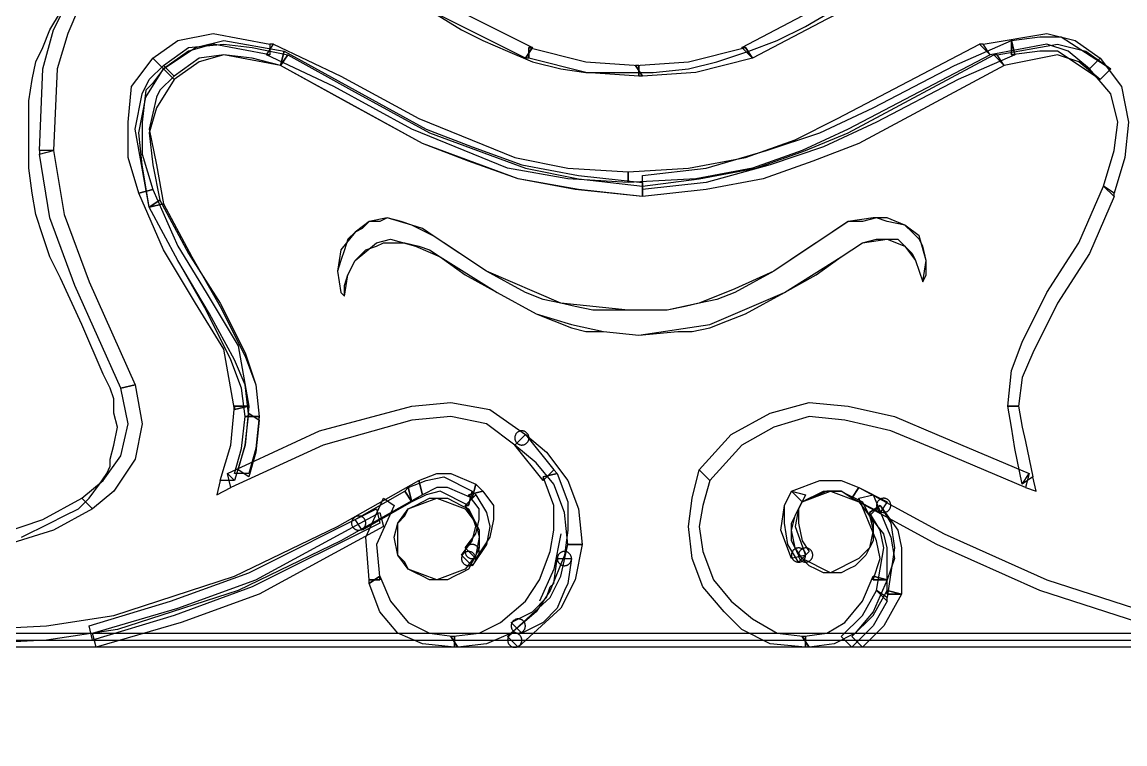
# Model space of a CAD drawing. Extents: x -0.02 to 0.821, y -0.01 to 0.584.
# Drawn here: x 0.62062 to 0.62604, y 0.14658 to 0.15012 of the extents above; entities that cross this region are included whole.
import ezdxf

# ---------------------------------------------------------------- set-up
doc = ezdxf.new("R2010")
doc.units = 0
doc.header["$MEASUREMENT"] = 0
doc.linetypes.add('CONTINUA', pattern=[0])
doc.layers.add('CONSTGRAL01', color=4, linetype='CONTINUA')

msp = doc.modelspace()

# ---------------------------------------------------------------- linework, layer by layer
at = {"layer": 'CONSTGRAL01', "color": 4, "linetype": 'CONTINUA'}
for points in [[(0.6230937, 0.1499412), (0.6227106, 0.1501328), (0.6222752, 0.1503592), (0.6220314, 0.1504637), (0.6218049, 0.1505333), (0.6215611, 0.1505508), (0.6213173, 0.1505159), (0.6212825, 0.1505682), (0.6215611, 0.150603), (0.6218049, 0.1505856), (0.6220662, 0.1505159), (0.62231, 0.1504114), (0.6227454, 0.150185), (0.6231286, 0.1499935), (0.6230937, 0.1499412)], [(0.6260022, 0.1505159), (0.6257409, 0.1505508), (0.6255145, 0.1505333), (0.6252707, 0.1504637), (0.6250269, 0.1503592), (0.6245741, 0.1501328), (0.6242083, 0.1499412), (0.6241561, 0.1499935), (0.6245218, 0.150185), (0.6249746, 0.1504114), (0.6252359, 0.1505159), (0.6254797, 0.1505856), (0.6257409, 0.150603), (0.6260022, 0.1505682), (0.6260022, 0.1505159)], [(0.6213173, 0.1505159), (0.6211954, 0.1504463), (0.6210735, 0.1503766), (0.6209864, 0.1502721), (0.6208993, 0.150185), (0.6208471, 0.1500631), (0.6207948, 0.149889), (0.6207774, 0.1494884), (0.6207077, 0.1494884), (0.6207252, 0.149889), (0.6207774, 0.1500805), (0.6208471, 0.1502199), (0.6209342, 0.1503244), (0.6210212, 0.1504289), (0.6211431, 0.1504985), (0.6212651, 0.1505682), (0.6213173, 0.1505159)], [(0.6218398, 0.1499586), (0.6215611, 0.1500109), (0.6214392, 0.149976), (0.6213173, 0.149889), (0.6212651, 0.1499412), (0.621387, 0.1500283), (0.6215611, 0.1500631), (0.6218398, 0.1500109), (0.6218398, 0.1499586)], [(0.6213173, 0.149889), (0.621474, 0.1499935), (0.6216134, 0.1500283), (0.6219094, 0.149976), (0.621892, 0.1499064), (0.6216134, 0.1499586), (0.6214915, 0.1499238), (0.6213695, 0.1498367), (0.6213173, 0.149889)], [(0.6236685, 0.1493665), (0.6239819, 0.1494013), (0.624278, 0.1494884), (0.6245392, 0.1495755), (0.6248005, 0.1496974), (0.6252011, 0.1499064), (0.6254797, 0.1500283), (0.6254971, 0.1499586), (0.6252185, 0.1498367), (0.6248179, 0.1496277), (0.6245567, 0.1495058), (0.6242954, 0.1494187), (0.6239819, 0.1493316), (0.6236685, 0.1492968), (0.6236685, 0.1493665)], [(0.6258629, 0.149889), (0.6257584, 0.149976), (0.6256539, 0.1500109), (0.6253752, 0.1499586), (0.6253404, 0.1500109), (0.6256539, 0.1500631), (0.6257932, 0.1500283), (0.6259151, 0.1499412), (0.6258629, 0.149889)], [(0.6254797, 0.1500283), (0.625619, 0.1500457), (0.6257235, 0.1500457), (0.6259674, 0.149889), (0.6259151, 0.1498367), (0.6257061, 0.149976), (0.625619, 0.149976), (0.6254797, 0.1499586), (0.6254797, 0.1500283)], [(0.6254797, 0.1500283), (0.6254797, 0.1499586), (0.6254971, 0.1499586), (0.6254797, 0.1500283)], [(0.621892, 0.1499064), (0.6217527, 0.1499412), (0.6216134, 0.1499586), (0.6214915, 0.1499412), (0.6213695, 0.1498541), (0.6213173, 0.1499064), (0.6214392, 0.1499935), (0.6216134, 0.1500109), (0.6217527, 0.1499935), (0.6219269, 0.1499586), (0.621892, 0.1499064)], [(0.6218572, 0.1500109), (0.6218398, 0.1500109), (0.6218398, 0.1499586), (0.6218224, 0.1499586), (0.6218572, 0.1500109)], [(0.6235988, 0.1493316), (0.6233027, 0.1493491), (0.6230066, 0.1494013), (0.6225364, 0.1495929), (0.6221533, 0.1498019), (0.6218224, 0.1499586), (0.6218572, 0.1500109), (0.6221881, 0.1498541), (0.6225712, 0.1496451), (0.6230415, 0.1494536), (0.6233027, 0.1494013), (0.6235988, 0.1493839), (0.6235988, 0.1493316)], [(0.6219094, 0.149976), (0.621892, 0.1499064), (0.6219094, 0.149976)], [(0.6219094, 0.149976), (0.6226061, 0.1495929), (0.6228325, 0.1495058), (0.6230763, 0.1494187), (0.623355, 0.1493665), (0.6236685, 0.1493316), (0.6236685, 0.149262), (0.6233375, 0.1492968), (0.6230589, 0.1493491), (0.6228151, 0.1494361), (0.6225887, 0.1495232), (0.621892, 0.1499064), (0.6219094, 0.149976)], [(0.6231111, 0.1499412), (0.6230937, 0.1499412), (0.6231286, 0.1499935), (0.6231111, 0.1499935), (0.6231111, 0.1499412)], [(0.623651, 0.1498541), (0.6233898, 0.1498715), (0.6231111, 0.1499412), (0.6231111, 0.1499935), (0.6233898, 0.1499238), (0.623651, 0.1499064), (0.623651, 0.1498541)], [(0.6253752, 0.1499586), (0.6246786, 0.1495929), (0.6244522, 0.1494884), (0.6242083, 0.1494013), (0.6239297, 0.1493491), (0.6235988, 0.1493316), (0.6235988, 0.1493839), (0.6238949, 0.1494013), (0.6241735, 0.1494536), (0.6244173, 0.1495406), (0.6246263, 0.1496451), (0.625323, 0.1500109), (0.6253752, 0.1499586)], [(0.6242083, 0.1499412), (0.6239297, 0.1498715), (0.6236685, 0.1498541), (0.6236336, 0.1499064), (0.6238949, 0.1499238), (0.6241735, 0.1499935), (0.6242083, 0.1499412)], [(0.6242083, 0.1499412), (0.6241735, 0.1499935), (0.6241561, 0.1499935), (0.6242083, 0.1499412)], [(0.6253404, 0.1500109), (0.625323, 0.1500109), (0.6253752, 0.1499586), (0.6253404, 0.1500109)], [(0.6259151, 0.1498367), (0.6258106, 0.1499238), (0.6257061, 0.1499586), (0.6254449, 0.1499064), (0.62541, 0.1499586), (0.6257061, 0.1500109), (0.6258454, 0.149976), (0.6259674, 0.149889), (0.6259151, 0.1498367)], [(0.6213173, 0.149889), (0.6212651, 0.1498193), (0.6212302, 0.1497845), (0.6212128, 0.1496277), (0.6212128, 0.149471), (0.6212651, 0.1492968), (0.6211954, 0.1492794), (0.6211431, 0.1494536), (0.6211431, 0.1496277), (0.6211606, 0.1498019), (0.6212128, 0.1498715), (0.6212651, 0.1499412), (0.6213173, 0.149889)], [(0.6212651, 0.1499412), (0.6213173, 0.149889), (0.6212651, 0.1499412)], [(0.6219269, 0.1499586), (0.621892, 0.1499064), (0.6219269, 0.1499586)], [(0.6236685, 0.149262), (0.623355, 0.1492968), (0.6230589, 0.1493491), (0.6225887, 0.1495232), (0.6222055, 0.1497322), (0.621892, 0.1499064), (0.6219269, 0.1499586), (0.6222403, 0.1497845), (0.6226235, 0.1495755), (0.6230937, 0.1494013), (0.623355, 0.1493491), (0.6236685, 0.1493142), (0.6236685, 0.149262)], [(0.6254449, 0.1499064), (0.6247308, 0.1495232), (0.6245044, 0.1494361), (0.6242606, 0.1493491), (0.6239819, 0.1492968), (0.6236685, 0.149262), (0.6236685, 0.1493142), (0.6239471, 0.1493491), (0.6242258, 0.1494013), (0.6244696, 0.1494884), (0.6246786, 0.1495755), (0.6253926, 0.1499586), (0.6254449, 0.1499064)], [(0.62541, 0.1499586), (0.6253926, 0.1499586), (0.6254449, 0.1499064), (0.62541, 0.1499586)], [(0.6259151, 0.1499412), (0.6258629, 0.149889), (0.6259151, 0.1499412)], [(0.6259325, 0.1493142), (0.6259848, 0.1494884), (0.6260022, 0.1496277), (0.6259674, 0.149767), (0.6258629, 0.149889), (0.6259151, 0.1499412), (0.6260196, 0.1498019), (0.6260544, 0.1496277), (0.626037, 0.1494536), (0.6259848, 0.1492794), (0.6259325, 0.1493142)], [(0.6213695, 0.1498541), (0.6212999, 0.1497845), (0.6212825, 0.1497496), (0.6212476, 0.1495929), (0.6212825, 0.1494187), (0.6213173, 0.1492272), (0.6212476, 0.1492097), (0.6212128, 0.1494013), (0.621178, 0.1495929), (0.6212128, 0.149767), (0.6212476, 0.1498367), (0.6213173, 0.1499064), (0.6213695, 0.1498541)], [(0.6212476, 0.1492097), (0.6212128, 0.1494187), (0.6211954, 0.1495755), (0.6212302, 0.1497496), (0.6213173, 0.149889), (0.6213695, 0.1498367), (0.6212825, 0.1496974), (0.6212476, 0.1495755), (0.6212651, 0.1494187), (0.6212999, 0.1492446), (0.6212476, 0.1492097)], [(0.6213173, 0.1499064), (0.6213695, 0.1498541), (0.6213173, 0.1499064)], [(0.6213173, 0.149889), (0.6213695, 0.1498367), (0.6213173, 0.149889)], [(0.6236685, 0.1498541), (0.623651, 0.1498541), (0.623651, 0.1499064), (0.6236336, 0.1499064), (0.6236685, 0.1498541)], [(0.6259151, 0.1498367), (0.6259674, 0.149889), (0.6259151, 0.1498367), (0.6259674, 0.149889), (0.6259151, 0.1498367)], [(0.6207077, 0.1494884), (0.6207077, 0.149471), (0.6207774, 0.1494884), (0.6207077, 0.1494884)], [(0.6207774, 0.1494884), (0.6208297, 0.1491749), (0.6209516, 0.148844), (0.621178, 0.1483389), (0.6211083, 0.1483215), (0.6208819, 0.1488266), (0.62076, 0.1491575), (0.6207077, 0.149471), (0.6207774, 0.1494884)], [(0.6235988, 0.1493316), (0.6235988, 0.1493839), (0.6235988, 0.1493316)], [(0.6236685, 0.149262), (0.6236685, 0.1493142), (0.6236685, 0.149262), (0.6236685, 0.1493316), (0.6236685, 0.149262)], [(0.6211954, 0.1492794), (0.6212651, 0.1492968), (0.6211954, 0.1492794)], [(0.6212651, 0.1492968), (0.621387, 0.1490182), (0.6215263, 0.1487918), (0.621683, 0.1485305), (0.6217353, 0.1482344), (0.6216656, 0.148217), (0.6216134, 0.1485131), (0.621474, 0.1487395), (0.6213173, 0.1490007), (0.6211954, 0.1492794), (0.6212651, 0.1492968)], [(0.6254623, 0.1482344), (0.6254797, 0.1484086), (0.625532, 0.1485479), (0.6256539, 0.1487918), (0.6258106, 0.1490356), (0.6259325, 0.1493142), (0.6259848, 0.149262), (0.6258629, 0.1489833), (0.6257061, 0.1487395), (0.6255842, 0.1484957), (0.625532, 0.1483738), (0.6255145, 0.1482344), (0.6254623, 0.1482344)], [(0.6259848, 0.149262), (0.6259848, 0.1492794), (0.6259325, 0.1493142), (0.6259848, 0.149262)], [(0.6212476, 0.1492097), (0.6212999, 0.1492446), (0.6212476, 0.1492097)], [(0.6217353, 0.1481822), (0.6217179, 0.1483389), (0.6216656, 0.1484609), (0.6215437, 0.1486873), (0.621387, 0.1489485), (0.6212476, 0.1492097), (0.6212999, 0.1492446), (0.6214392, 0.1489833), (0.621596, 0.1487395), (0.6217179, 0.1484957), (0.6217701, 0.1483389), (0.6217875, 0.1481822), (0.6217353, 0.1481822)], [(0.6212476, 0.1492097), (0.6213173, 0.1492272), (0.6212476, 0.1492097)], [(0.6213173, 0.1492272), (0.6214566, 0.1489659), (0.621596, 0.1487221), (0.6217179, 0.1484783), (0.6217701, 0.1483389), (0.6217875, 0.1481822), (0.6217179, 0.1481822), (0.6217005, 0.1483215), (0.6216482, 0.1484609), (0.6215263, 0.1487047), (0.621387, 0.1489485), (0.6212476, 0.1492097), (0.6213173, 0.1492272)], [(0.6250617, 0.1489485), (0.6250269, 0.1490704), (0.6249572, 0.1491227), (0.6248702, 0.1491575), (0.6248005, 0.1491575), (0.6246786, 0.1491401), (0.6245741, 0.1490704), (0.6243128, 0.1488962), (0.6241213, 0.1488092), (0.6239471, 0.1487395), (0.6237904, 0.1487047), (0.6235988, 0.1487047), (0.6232679, 0.1487395), (0.6229022, 0.1488962), (0.6226409, 0.1490704), (0.6225364, 0.1491227), (0.6224145, 0.1491575), (0.6223274, 0.1491401), (0.6222578, 0.1490878), (0.6221881, 0.1490007), (0.6221707, 0.1488962), (0.6221881, 0.1487918), (0.6222055, 0.1487743), (0.6222229, 0.1488788), (0.6222578, 0.1489485), (0.6223623, 0.1490356), (0.6224319, 0.149053), (0.6225538, 0.1490182), (0.6226757, 0.1489659), (0.6229544, 0.1487918), (0.623146, 0.1486873), (0.6233201, 0.148635), (0.6234769, 0.1486002), (0.623651, 0.1485828), (0.6239994, 0.148635), (0.6243651, 0.1487918), (0.6246437, 0.1489659), (0.6247482, 0.1490356), (0.6248702, 0.149053), (0.6249572, 0.1490182), (0.6250095, 0.1489485), (0.6250443, 0.148844), (0.6250617, 0.1489485)], [(0.6250617, 0.1489485), (0.6250443, 0.1490182), (0.6250269, 0.149053), (0.6249921, 0.1490878), (0.6249572, 0.1491227), (0.6248702, 0.1491401), (0.6248179, 0.1491575), (0.6247482, 0.1491401), (0.6246786, 0.1491401), (0.6246263, 0.1491052), (0.6245741, 0.1490704), (0.6244696, 0.1490007), (0.6243128, 0.1488962), (0.6241213, 0.1487918), (0.6240342, 0.1487569), (0.6239471, 0.1487395), (0.6238774, 0.1487221), (0.6237904, 0.1487047), (0.6236162, 0.1487047), (0.6234246, 0.1487047), (0.6233375, 0.1487221), (0.6232679, 0.1487395), (0.6231808, 0.1487569), (0.6230937, 0.1487918), (0.6229022, 0.1488962), (0.6227454, 0.1490007), (0.6226409, 0.1490704), (0.6225887, 0.1491052), (0.6225364, 0.1491227), (0.6224842, 0.1491401), (0.6224145, 0.1491575), (0.6223797, 0.1491401), (0.6223274, 0.1491401), (0.6222926, 0.1491052), (0.6222578, 0.1490878), (0.6222229, 0.149053), (0.6222055, 0.1490007), (0.6221881, 0.1489485), (0.6221707, 0.1488962), (0.6221881, 0.1487918), (0.6222055, 0.1487743), (0.6222055, 0.1488266), (0.6222229, 0.1488788), (0.6222403, 0.1489137), (0.6222578, 0.1489485), (0.62231, 0.1490007), (0.6223623, 0.1490182), (0.6223971, 0.1490356), (0.6224319, 0.1490356), (0.6225016, 0.1490356), (0.6225712, 0.1490182), (0.6226235, 0.1490007), (0.6226757, 0.1489659), (0.6227977, 0.1488788), (0.6229544, 0.1487918), (0.623146, 0.1486873), (0.6232331, 0.1486524), (0.6233201, 0.1486176), (0.6233898, 0.1486002), (0.6234769, 0.1486002), (0.623651, 0.1485828), (0.6238426, 0.1486002), (0.6239123, 0.1486002), (0.6239994, 0.1486176), (0.6240864, 0.1486524), (0.6241735, 0.1486873), (0.6243651, 0.1487918), (0.6245218, 0.1488788), (0.6246437, 0.1489659), (0.624696, 0.1490007), (0.6247482, 0.1490356), (0.6248179, 0.149053), (0.6248702, 0.149053), (0.6249224, 0.149053), (0.6249572, 0.1490182), (0.6249921, 0.1489833), (0.6250095, 0.1489485), (0.6250443, 0.148844), (0.6250617, 0.1488788), (0.6250617, 0.1489485)], [(0.621178, 0.1483389), (0.6212128, 0.1481474), (0.621178, 0.1479732), (0.6210735, 0.1478165), (0.620969, 0.1477294), (0.6209167, 0.1477816), (0.6210212, 0.1478687), (0.6211083, 0.1479906), (0.6211431, 0.1481474), (0.6211083, 0.1483215), (0.621178, 0.1483389)], [(0.621178, 0.1483389), (0.6211083, 0.1483215), (0.621178, 0.1483389)], [(0.6216308, 0.1479035), (0.6220836, 0.1481125), (0.6225364, 0.1482344), (0.622728, 0.1482519), (0.6229196, 0.148217), (0.6230937, 0.1480951), (0.6232331, 0.147921), (0.6231808, 0.1478687), (0.6230415, 0.1480429), (0.6229022, 0.1481474), (0.622728, 0.1481822), (0.6225364, 0.1481648), (0.622101, 0.1480429), (0.6216482, 0.1478339), (0.6216308, 0.1479035)], [(0.6239471, 0.147921), (0.6241039, 0.1480951), (0.6242954, 0.1481996), (0.624487, 0.1482519), (0.6246786, 0.1482344), (0.624905, 0.1481822), (0.625114, 0.1480951), (0.6255668, 0.1479035), (0.6255494, 0.1478339), (0.6250966, 0.1480255), (0.6248876, 0.1481125), (0.6246612, 0.1481648), (0.624487, 0.1481822), (0.6243128, 0.1481299), (0.6241561, 0.1480429), (0.6239994, 0.1478687), (0.6239471, 0.147921)], [(0.6217353, 0.1482344), (0.6217179, 0.1480429), (0.6216656, 0.1478687), (0.621596, 0.1478687), (0.6216482, 0.1480429), (0.6216656, 0.1482344), (0.6217353, 0.1482344)], [(0.6217353, 0.1482344), (0.6216656, 0.1482344), (0.6216656, 0.148217), (0.6217353, 0.1482344)], [(0.621683, 0.147921), (0.6217179, 0.1480429), (0.6217353, 0.1481996), (0.6217875, 0.1481648), (0.6217701, 0.148008), (0.6217353, 0.1478861), (0.621683, 0.147921)], [(0.6217875, 0.1481648), (0.6217875, 0.1481822), (0.6217353, 0.1481822), (0.6217353, 0.1481996), (0.6217875, 0.1481648)], [(0.6254623, 0.1482344), (0.6255145, 0.1482344), (0.6254623, 0.1482344)], [(0.625532, 0.1478513), (0.6254971, 0.1480255), (0.6254797, 0.1481299), (0.6254623, 0.1482344), (0.6255145, 0.1482344), (0.625532, 0.1481299), (0.6255494, 0.1480603), (0.6255842, 0.1478861), (0.625532, 0.1478513)], [(0.6217875, 0.1481822), (0.6217701, 0.1480255), (0.6217353, 0.1479035), (0.6216656, 0.1479035), (0.6217005, 0.1480255), (0.6217179, 0.1481822), (0.6217875, 0.1481822)], [(0.6217875, 0.1481822), (0.6217179, 0.1481822), (0.6217875, 0.1481822)], [(0.6231111, 0.1480777), (0.6231111, 0.1480799), (0.6231109, 0.1480821), (0.6231105, 0.1480843), (0.62311, 0.1480864), (0.6231094, 0.1480886), (0.6231086, 0.1480906), (0.6231078, 0.1480927), (0.6231067, 0.1480946), (0.6231056, 0.1480965), (0.6231044, 0.1480984), (0.623103, 0.1481001), (0.6231015, 0.1481017), (0.6230999, 0.1481033), (0.6230983, 0.1481047), (0.6230965, 0.1481061), (0.6230947, 0.1481073), (0.6230928, 0.1481084), (0.6230908, 0.1481094), (0.6230887, 0.1481102), (0.6230867, 0.148111), (0.6230845, 0.1481116), (0.6230824, 0.148112), (0.6230802, 0.1481123), (0.623078, 0.1481125), (0.6230758, 0.1481125), (0.6230736, 0.1481124), (0.6230714, 0.1481122), (0.6230692, 0.1481118), (0.623067, 0.1481113), (0.6230649, 0.1481106), (0.6230629, 0.1481098), (0.6230608, 0.1481089), (0.6230589, 0.1481079), (0.623057, 0.1481067), (0.6230552, 0.1481054), (0.6230535, 0.148104), (0.6230519, 0.1481025), (0.6230504, 0.1481009), (0.6230489, 0.1480992), (0.6230476, 0.1480975), (0.6230464, 0.1480956), (0.6230454, 0.1480937), (0.6230444, 0.1480917), (0.6230436, 0.1480896), (0.6230429, 0.1480875), (0.6230423, 0.1480854), (0.6230419, 0.1480832), (0.6230416, 0.148081), (0.6230415, 0.1480788), (0.6230415, 0.1480766), (0.6230416, 0.1480744), (0.6230419, 0.1480722), (0.6230423, 0.14807), (0.6230429, 0.1480679), (0.6230436, 0.1480658), (0.6230444, 0.1480637), (0.6230454, 0.1480617), (0.6230464, 0.1480598), (0.6230476, 0.1480579), (0.6230489, 0.1480562), (0.6230504, 0.1480545), (0.6230519, 0.1480529), (0.6230535, 0.1480514), (0.6230552, 0.14805), (0.623057, 0.1480487), (0.6230589, 0.1480475), (0.6230608, 0.1480465), (0.6230629, 0.1480456), (0.6230649, 0.1480448), (0.623067, 0.1480441), (0.6230692, 0.1480436), (0.6230714, 0.1480432), (0.6230736, 0.148043), (0.6230758, 0.1480429), (0.623078, 0.1480429), (0.6230802, 0.1480431), (0.6230824, 0.1480434), (0.6230845, 0.1480439), (0.6230867, 0.1480444), (0.6230887, 0.1480452), (0.6230908, 0.148046), (0.6230928, 0.148047), (0.6230947, 0.1480481), (0.6230965, 0.1480493), (0.6230983, 0.1480507), (0.6230999, 0.1480521), (0.6231015, 0.1480537), (0.623103, 0.1480553), (0.6231044, 0.148057), (0.6231056, 0.1480589), (0.6231067, 0.1480608), (0.6231078, 0.1480627), (0.6231086, 0.1480648), (0.6231094, 0.1480668), (0.62311, 0.148069), (0.6231105, 0.1480711), (0.6231109, 0.1480733), (0.6231111, 0.1480755), (0.6231111, 0.1480777)], [(0.6230937, 0.1480951), (0.6231982, 0.148008), (0.6233027, 0.1478687), (0.623355, 0.1477294), (0.6233724, 0.1475552), (0.6233027, 0.1475552), (0.6232853, 0.147712), (0.6232331, 0.1478513), (0.623146, 0.1479558), (0.6230415, 0.1480429), (0.6230937, 0.1480951)], [(0.6232331, 0.147921), (0.6232505, 0.1479035), (0.6231808, 0.1478861), (0.6231808, 0.1478687), (0.6232331, 0.147921)], [(0.6244696, 0.1470502), (0.6242954, 0.1470676), (0.6241561, 0.1471372), (0.624069, 0.1472243), (0.6239645, 0.1473462), (0.6239123, 0.1474856), (0.6238949, 0.1476423), (0.6239123, 0.1477816), (0.6239471, 0.147921), (0.6239994, 0.1478687), (0.6239645, 0.1477468), (0.6239471, 0.1476423), (0.6239645, 0.1475204), (0.6240168, 0.1473811), (0.6241039, 0.1472766), (0.6242083, 0.1471895), (0.6243303, 0.1471198), (0.6244696, 0.1471024), (0.6244696, 0.1470502)], [(0.6239471, 0.147921), (0.6239994, 0.1478687), (0.6239471, 0.147921)], [(0.6203943, 0.1471372), (0.6207426, 0.1471547), (0.6210735, 0.1472069), (0.6216656, 0.1473985), (0.6221707, 0.1476423), (0.6225712, 0.1478687), (0.6225887, 0.147799), (0.6221881, 0.1475726), (0.621683, 0.1473288), (0.6210909, 0.1471372), (0.6207426, 0.147085), (0.6203943, 0.1470676), (0.6203943, 0.1471372)], [(0.621596, 0.1478687), (0.6215785, 0.147799), (0.6216482, 0.1478339), (0.6216308, 0.1479035), (0.6216656, 0.1478687), (0.621596, 0.1478687)], [(0.622519, 0.1478339), (0.6226061, 0.1478687), (0.6226932, 0.1478861), (0.6228325, 0.1478165), (0.6228151, 0.1477468), (0.6226757, 0.1478165), (0.6226061, 0.147799), (0.6225364, 0.1477642), (0.622519, 0.1478339)], [(0.6225712, 0.1478687), (0.6226583, 0.1479035), (0.622728, 0.1479035), (0.6228499, 0.1478513), (0.6228325, 0.1477816), (0.6227106, 0.1478339), (0.6226583, 0.1478339), (0.6225887, 0.147799), (0.6225712, 0.1478687)], [(0.6225712, 0.1478687), (0.6225887, 0.147799), (0.6225712, 0.1478687)], [(0.6232505, 0.1479035), (0.6233027, 0.1477642), (0.6233027, 0.1476249), (0.6232853, 0.147503), (0.6232156, 0.1473288), (0.623146, 0.1472243), (0.6230241, 0.1471198), (0.6229022, 0.1470676), (0.6227628, 0.1470502), (0.622728, 0.1471024), (0.6228673, 0.1471198), (0.6229718, 0.1471721), (0.6230937, 0.1472766), (0.6231634, 0.1473811), (0.6232156, 0.1475204), (0.6232331, 0.1476249), (0.6232331, 0.1477468), (0.6231808, 0.1478861), (0.6232505, 0.1479035)], [(0.624696, 0.1477816), (0.6246437, 0.1478165), (0.6245741, 0.1478165), (0.6244522, 0.1477642), (0.6243999, 0.1478165), (0.6245392, 0.1478687), (0.6246437, 0.1478687), (0.6247308, 0.1478339), (0.624696, 0.1477816)], [(0.624696, 0.1477816), (0.6246437, 0.1478165), (0.6245741, 0.1478165), (0.6244522, 0.1477642), (0.6243999, 0.1478165), (0.6245392, 0.1478687), (0.6246437, 0.1478687), (0.6247308, 0.1478339), (0.624696, 0.1477816)], [(0.6255494, 0.1478339), (0.6256016, 0.1478165), (0.6255842, 0.1478861), (0.625532, 0.1478513), (0.6255668, 0.1479035), (0.6255494, 0.1478339)], [(0.6222578, 0.1476771), (0.6225016, 0.1478165), (0.6225364, 0.1477642), (0.6222926, 0.1476249), (0.6222578, 0.1476771)], [(0.6225016, 0.1478165), (0.622519, 0.1478339), (0.6225364, 0.1477642), (0.6225016, 0.1478165)], [(0.6228847, 0.1478165), (0.622937, 0.1477468), (0.622937, 0.1476771), (0.6229196, 0.1475901), (0.6228499, 0.1474856), (0.6227977, 0.1475378), (0.6228499, 0.1476075), (0.6228673, 0.1476771), (0.6228673, 0.1477294), (0.6228151, 0.147799), (0.6228847, 0.1478165)], [(0.6228325, 0.1478165), (0.6228499, 0.147799), (0.6227977, 0.1477468), (0.6228151, 0.1477468), (0.6228325, 0.1478165)], [(0.6228499, 0.1478513), (0.6228673, 0.1478339), (0.6228847, 0.1478165), (0.6228151, 0.147799), (0.6228325, 0.1477816), (0.6228499, 0.1478513)], [(0.6244522, 0.1477642), (0.6244348, 0.1477294), (0.6244173, 0.1476423), (0.6244696, 0.147503), (0.6243999, 0.1474856), (0.6243477, 0.1476249), (0.6243651, 0.1477468), (0.6243999, 0.1478165), (0.6244522, 0.1477642)], [(0.6244696, 0.147799), (0.6244348, 0.1477294), (0.6244348, 0.1476597), (0.6244522, 0.1475726), (0.624487, 0.1475204), (0.6244348, 0.1474681), (0.6243825, 0.1475552), (0.6243651, 0.1476597), (0.6243651, 0.1477468), (0.6243999, 0.1478165), (0.6244696, 0.147799)], [(0.6243999, 0.1476249), (0.6244173, 0.1476946), (0.6244522, 0.1477642), (0.6245915, 0.1478165), (0.6247308, 0.1477642), (0.6247831, 0.1476946), (0.6248005, 0.1476249), (0.6247831, 0.1475378), (0.6247308, 0.1474856), (0.6245915, 0.1474159), (0.6244522, 0.1474856), (0.6244173, 0.1475378), (0.6243999, 0.1476249)], [(0.6243999, 0.1476249), (0.6243999, 0.1476597), (0.6244173, 0.1476946), (0.6244348, 0.1477294), (0.6244522, 0.1477642), (0.624487, 0.1477816), (0.6245218, 0.147799), (0.6245567, 0.1478165), (0.6245915, 0.1478165), (0.6246437, 0.1478165), (0.6246786, 0.147799), (0.6247134, 0.1477816), (0.6247482, 0.1477642), (0.6247657, 0.1477294), (0.6247831, 0.1476946), (0.6248005, 0.1476597), (0.6248005, 0.1476249), (0.6248005, 0.1475726), (0.6247831, 0.1475378), (0.6247657, 0.147503), (0.6247482, 0.1474856), (0.6247134, 0.1474507), (0.6246786, 0.1474333), (0.6246437, 0.1474159), (0.6245915, 0.1474159), (0.6245567, 0.1474159), (0.6245218, 0.1474333), (0.624487, 0.1474507), (0.6244522, 0.1474856), (0.6244348, 0.147503), (0.6244173, 0.1475378), (0.6243999, 0.1475726), (0.6243999, 0.1476249)], [(0.6243999, 0.1478165), (0.6244696, 0.147799), (0.6244522, 0.1477642), (0.6243999, 0.1478165)], [(0.6243999, 0.1478165), (0.6244522, 0.1477642), (0.6243999, 0.1478165)], [(0.6269078, 0.1470502), (0.6265595, 0.1470676), (0.6262112, 0.1471372), (0.625619, 0.1473288), (0.625114, 0.1475552), (0.624696, 0.1477816), (0.6247308, 0.1478339), (0.6251488, 0.1476075), (0.6256539, 0.1473811), (0.626246, 0.1471895), (0.6265595, 0.1471198), (0.6269078, 0.1471024), (0.6269078, 0.1470502)], [(0.6247308, 0.1478339), (0.624696, 0.1477816), (0.6247308, 0.1478339)], [(0.6247308, 0.1478339), (0.624696, 0.1477816), (0.6247308, 0.1478339)], [(0.6248353, 0.147712), (0.624696, 0.1477816), (0.6247308, 0.1478339), (0.6248702, 0.1477642), (0.6248353, 0.147712)], [(0.620969, 0.1477294), (0.6207774, 0.1476249), (0.620551, 0.1475552), (0.6201504, 0.147503), (0.6201504, 0.1475552), (0.6205162, 0.1476075), (0.6207252, 0.1476771), (0.6209167, 0.1477816), (0.620969, 0.1477294)], [(0.620969, 0.1477294), (0.6209167, 0.1477816), (0.620969, 0.1477294)], [(0.6223274, 0.1473811), (0.62231, 0.1475901), (0.6223971, 0.1477816), (0.6224493, 0.1477468), (0.6223623, 0.1475552), (0.6223797, 0.1473811), (0.6223274, 0.1473811)], [(0.6224493, 0.1475901), (0.6224668, 0.1476597), (0.622519, 0.1477294), (0.6226583, 0.1477816), (0.6227977, 0.1477294), (0.6228499, 0.1476597), (0.6228673, 0.1475901), (0.6228499, 0.147503), (0.6227977, 0.1474333), (0.6226583, 0.1473811), (0.622519, 0.1474333), (0.6224668, 0.147503), (0.6224493, 0.1475901)], [(0.6224668, 0.1475901), (0.6224668, 0.1476249), (0.6224668, 0.1476597), (0.6225016, 0.1476946), (0.622519, 0.1477294), (0.6225538, 0.1477468), (0.6225887, 0.1477642), (0.6226235, 0.1477816), (0.6226583, 0.1477816), (0.6227106, 0.1477816), (0.6227454, 0.1477642), (0.6227802, 0.1477468), (0.6228151, 0.1477294), (0.6228325, 0.1476946), (0.6228499, 0.1476597), (0.6228673, 0.1476249), (0.6228673, 0.1475901), (0.6228673, 0.1475378), (0.6228499, 0.147503), (0.6228325, 0.1474681), (0.6228151, 0.1474333), (0.6227802, 0.1474159), (0.6227454, 0.1473985), (0.6227106, 0.1473811), (0.6226583, 0.1473811), (0.6226235, 0.1473811), (0.6225887, 0.1473985), (0.6225538, 0.1474159), (0.622519, 0.1474333), (0.6225016, 0.1474681), (0.6224668, 0.147503), (0.6224668, 0.1475378), (0.6224668, 0.1475901)], [(0.6228499, 0.147799), (0.6229022, 0.147712), (0.6229196, 0.1476423), (0.6229022, 0.1475552), (0.6228325, 0.1474507), (0.6227802, 0.147503), (0.6228325, 0.1475726), (0.6228499, 0.1476423), (0.6228325, 0.1476946), (0.6227977, 0.1477468), (0.6228499, 0.147799)], [(0.6248005, 0.147799), (0.6248876, 0.1475901), (0.624905, 0.1474856), (0.6248702, 0.1473811), (0.6248005, 0.1473811), (0.6248353, 0.1474856), (0.6248179, 0.1475726), (0.6247308, 0.1477816), (0.6248005, 0.147799)], [(0.6248876, 0.1477468), (0.6248875, 0.147749), (0.6248873, 0.1477512), (0.6248869, 0.1477534), (0.6248864, 0.1477555), (0.6248858, 0.1477577), (0.6248851, 0.1477597), (0.6248842, 0.1477618), (0.6248832, 0.1477637), (0.624882, 0.1477656), (0.6248808, 0.1477675), (0.6248794, 0.1477692), (0.6248779, 0.1477708), (0.6248764, 0.1477724), (0.6248747, 0.1477738), (0.6248729, 0.1477752), (0.6248711, 0.1477764), (0.6248692, 0.1477775), (0.6248672, 0.1477785), (0.6248652, 0.1477793), (0.6248631, 0.1477801), (0.6248609, 0.1477806), (0.6248588, 0.1477811), (0.6248566, 0.1477814), (0.6248544, 0.1477816), (0.6248522, 0.1477816), (0.62485, 0.1477815), (0.6248478, 0.1477813), (0.6248456, 0.1477809), (0.6248435, 0.1477804), (0.6248413, 0.1477797), (0.6248393, 0.1477789), (0.6248373, 0.147778), (0.6248353, 0.147777), (0.6248334, 0.1477758), (0.6248316, 0.1477745), (0.6248299, 0.1477731), (0.6248283, 0.1477716), (0.6248268, 0.14777), (0.6248254, 0.1477683), (0.624824, 0.1477665), (0.6248229, 0.1477647), (0.6248218, 0.1477628), (0.6248208, 0.1477608), (0.62482, 0.1477587), (0.6248193, 0.1477566), (0.6248188, 0.1477545), (0.6248183, 0.1477523), (0.6248181, 0.1477501), (0.6248179, 0.1477479), (0.6248179, 0.1477457), (0.6248181, 0.1477435), (0.6248183, 0.1477413), (0.6248188, 0.1477391), (0.6248193, 0.147737), (0.62482, 0.1477349), (0.6248208, 0.1477328), (0.6248218, 0.1477308), (0.6248229, 0.1477289), (0.624824, 0.147727), (0.6248254, 0.1477253), (0.6248268, 0.1477236), (0.6248283, 0.147722), (0.6248299, 0.1477205), (0.6248316, 0.1477191), (0.6248334, 0.1477178), (0.6248353, 0.1477166), (0.6248373, 0.1477156), (0.6248393, 0.1477147), (0.6248413, 0.1477139), (0.6248435, 0.1477132), (0.6248456, 0.1477127), (0.6248478, 0.1477123), (0.62485, 0.1477121), (0.6248522, 0.147712), (0.6248544, 0.147712), (0.6248566, 0.1477122), (0.6248588, 0.1477125), (0.6248609, 0.1477129), (0.6248631, 0.1477135), (0.6248652, 0.1477143), (0.6248672, 0.1477151), (0.6248692, 0.1477161), (0.6248711, 0.1477172), (0.6248729, 0.1477184), (0.6248747, 0.1477198), (0.6248764, 0.1477212), (0.6248779, 0.1477228), (0.6248794, 0.1477244), (0.6248808, 0.1477261), (0.624882, 0.147728), (0.6248832, 0.1477299), (0.6248842, 0.1477318), (0.6248851, 0.1477339), (0.6248858, 0.1477359), (0.6248864, 0.1477381), (0.6248869, 0.1477402), (0.6248873, 0.1477424), (0.6248875, 0.1477446), (0.6248876, 0.1477468)], [(0.6209516, 0.1471547), (0.6213521, 0.1472766), (0.6217353, 0.1474159), (0.6223623, 0.1477294), (0.6223797, 0.1476597), (0.6217527, 0.1473462), (0.6213695, 0.1472069), (0.620969, 0.147085), (0.6209516, 0.1471547)], [(0.620969, 0.1471198), (0.621387, 0.1472417), (0.6217701, 0.1473811), (0.6223797, 0.147712), (0.6223971, 0.1476423), (0.6217875, 0.1473114), (0.6214044, 0.1471721), (0.6209864, 0.1470502), (0.620969, 0.1471198)], [(0.6247831, 0.147712), (0.6248353, 0.1477468), (0.6247831, 0.1476946), (0.6248353, 0.1477468), (0.6247831, 0.147712)], [(0.6248353, 0.1477468), (0.6249224, 0.1476249), (0.6249398, 0.1475378), (0.6249398, 0.1473114), (0.6248702, 0.1473114), (0.6248702, 0.1475378), (0.6248527, 0.1476075), (0.6247831, 0.1476946), (0.6248353, 0.1477468)], [(0.6248179, 0.1473288), (0.6248527, 0.1475378), (0.6248353, 0.1476249), (0.6247831, 0.147712), (0.6248353, 0.1477468), (0.6248876, 0.1476597), (0.624905, 0.1475378), (0.6248702, 0.147294), (0.6248179, 0.1473288)], [(0.62231, 0.1476597), (0.6223099, 0.1476619), (0.6223097, 0.1476641), (0.6223094, 0.1476663), (0.6223089, 0.1476685), (0.6223083, 0.1476706), (0.6223075, 0.1476727), (0.6223066, 0.1476747), (0.6223056, 0.1476767), (0.6223045, 0.1476785), (0.6223032, 0.1476804), (0.6223019, 0.1476821), (0.6223004, 0.1476838), (0.6222988, 0.1476853), (0.6222971, 0.1476868), (0.6222954, 0.1476881), (0.6222935, 0.1476893), (0.6222916, 0.1476904), (0.6222896, 0.1476914), (0.6222876, 0.1476923), (0.6222855, 0.147693), (0.6222834, 0.1476936), (0.6222812, 0.147694), (0.622279, 0.1476943), (0.6222768, 0.1476945), (0.6222746, 0.1476945), (0.6222724, 0.1476944), (0.6222702, 0.1476942), (0.622268, 0.1476938), (0.6222659, 0.1476933), (0.6222638, 0.1476926), (0.6222617, 0.1476918), (0.6222597, 0.1476909), (0.6222578, 0.1476899), (0.6222559, 0.1476887), (0.6222541, 0.1476874), (0.6222524, 0.147686), (0.6222507, 0.1476845), (0.6222492, 0.1476829), (0.6222478, 0.1476812), (0.6222465, 0.1476795), (0.6222453, 0.1476776), (0.6222442, 0.1476757), (0.6222433, 0.1476737), (0.6222424, 0.1476716), (0.6222418, 0.1476695), (0.6222412, 0.1476674), (0.6222408, 0.1476652), (0.6222405, 0.147663), (0.6222404, 0.1476608), (0.6222404, 0.1476586), (0.6222405, 0.1476564), (0.6222408, 0.1476542), (0.6222412, 0.147652), (0.6222418, 0.1476499), (0.6222424, 0.1476478), (0.6222433, 0.1476458), (0.6222442, 0.1476438), (0.6222453, 0.1476418), (0.6222465, 0.14764), (0.6222478, 0.1476382), (0.6222492, 0.1476365), (0.6222507, 0.1476349), (0.6222524, 0.1476334), (0.6222541, 0.147632), (0.6222559, 0.1476307), (0.6222578, 0.1476296), (0.6222597, 0.1476285), (0.6222617, 0.1476276), (0.6222638, 0.1476268), (0.6222659, 0.1476261), (0.622268, 0.1476256), (0.6222702, 0.1476252), (0.6222724, 0.147625), (0.6222746, 0.1476249), (0.6222768, 0.1476249), (0.622279, 0.1476251), (0.6222812, 0.1476254), (0.6222834, 0.1476259), (0.6222855, 0.1476265), (0.6222876, 0.1476272), (0.6222896, 0.147628), (0.6222916, 0.147629), (0.6222935, 0.1476301), (0.6222954, 0.1476313), (0.6222971, 0.1476327), (0.6222988, 0.1476341), (0.6223004, 0.1476357), (0.6223019, 0.1476373), (0.6223032, 0.1476391), (0.6223045, 0.1476409), (0.6223056, 0.1476428), (0.6223066, 0.1476447), (0.6223075, 0.1476468), (0.6223083, 0.1476488), (0.6223089, 0.147651), (0.6223094, 0.1476531), (0.6223097, 0.1476553), (0.6223099, 0.1476575), (0.62231, 0.1476597)], [(0.6228673, 0.1475204), (0.6228672, 0.1475226), (0.622867, 0.1475248), (0.6228667, 0.147527), (0.6228662, 0.1475291), (0.6228656, 0.1475313), (0.6228648, 0.1475333), (0.6228639, 0.1475354), (0.6228629, 0.1475373), (0.6228618, 0.1475392), (0.6228605, 0.147541), (0.6228592, 0.1475428), (0.6228577, 0.1475444), (0.6228561, 0.147546), (0.6228544, 0.1475474), (0.6228527, 0.1475488), (0.6228509, 0.14755), (0.6228489, 0.1475511), (0.622847, 0.1475521), (0.6228449, 0.1475529), (0.6228428, 0.1475537), (0.6228407, 0.1475542), (0.6228385, 0.1475547), (0.6228363, 0.147555), (0.6228341, 0.1475552), (0.6228319, 0.1475552), (0.6228297, 0.1475551), (0.6228275, 0.1475549), (0.6228254, 0.1475545), (0.6228232, 0.147554), (0.6228211, 0.1475533), (0.622819, 0.1475525), (0.622817, 0.1475516), (0.6228151, 0.1475506), (0.6228132, 0.1475494), (0.6228114, 0.1475481), (0.6228097, 0.1475467), (0.6228081, 0.1475452), (0.6228065, 0.1475436), (0.6228051, 0.1475419), (0.6228038, 0.1475401), (0.6228026, 0.1475383), (0.6228015, 0.1475364), (0.6228006, 0.1475344), (0.6227998, 0.1475323), (0.6227991, 0.1475302), (0.6227985, 0.1475281), (0.6227981, 0.1475259), (0.6227978, 0.1475237), (0.6227977, 0.1475215), (0.6227977, 0.1475193), (0.6227978, 0.1475171), (0.6227981, 0.1475149), (0.6227985, 0.1475127), (0.6227991, 0.1475106), (0.6227998, 0.1475085), (0.6228006, 0.1475064), (0.6228015, 0.1475044), (0.6228026, 0.1475025), (0.6228038, 0.1475006), (0.6228051, 0.1474989), (0.6228065, 0.1474972), (0.6228081, 0.1474956), (0.6228097, 0.1474941), (0.6228114, 0.1474927), (0.6228132, 0.1474914), (0.6228151, 0.1474902), (0.622817, 0.1474892), (0.622819, 0.1474883), (0.6228211, 0.1474875), (0.6228232, 0.1474868), (0.6228254, 0.1474863), (0.6228275, 0.1474859), (0.6228297, 0.1474857), (0.6228319, 0.1474856), (0.6228341, 0.1474856), (0.6228363, 0.1474858), (0.6228385, 0.1474861), (0.6228407, 0.1474865), (0.6228428, 0.1474871), (0.6228449, 0.1474879), (0.622847, 0.1474887), (0.6228489, 0.1474897), (0.6228509, 0.1474908), (0.6228527, 0.147492), (0.6228544, 0.1474934), (0.6228561, 0.1474948), (0.6228577, 0.1474964), (0.6228592, 0.147498), (0.6228605, 0.1474997), (0.6228618, 0.1475016), (0.6228629, 0.1475035), (0.6228639, 0.1475054), (0.6228648, 0.1475074), (0.6228656, 0.1475095), (0.6228662, 0.1475116), (0.6228667, 0.1475138), (0.622867, 0.147516), (0.6228672, 0.1475182), (0.6228673, 0.1475204)], [(0.6233724, 0.1475552), (0.6233375, 0.1473811), (0.6232679, 0.1472417), (0.6230589, 0.1470502), (0.6230066, 0.1471024), (0.6232156, 0.147294), (0.6232679, 0.1473985), (0.6233027, 0.1475552), (0.6233724, 0.1475552)], [(0.6233724, 0.1475552), (0.6233027, 0.1475552), (0.6233724, 0.1475552)], [(0.6244696, 0.147503), (0.6244695, 0.1475052), (0.6244693, 0.1475074), (0.624469, 0.1475096), (0.6244685, 0.1475117), (0.6244678, 0.1475138), (0.6244671, 0.1475159), (0.6244662, 0.1475179), (0.6244652, 0.1475199), (0.6244641, 0.1475218), (0.6244628, 0.1475236), (0.6244614, 0.1475254), (0.62446, 0.147527), (0.6244584, 0.1475286), (0.6244567, 0.14753), (0.624455, 0.1475313), (0.6244531, 0.1475326), (0.6244512, 0.1475337), (0.6244492, 0.1475347), (0.6244472, 0.1475355), (0.6244451, 0.1475362), (0.624443, 0.1475368), (0.6244408, 0.1475373), (0.6244386, 0.1475376), (0.6244364, 0.1475378), (0.6244342, 0.1475378), (0.624432, 0.1475377), (0.6244298, 0.1475375), (0.6244276, 0.1475371), (0.6244255, 0.1475365), (0.6244234, 0.1475359), (0.6244213, 0.1475351), (0.6244193, 0.1475342), (0.6244173, 0.1475331), (0.6244155, 0.147532), (0.6244137, 0.1475307), (0.6244119, 0.1475293), (0.6244103, 0.1475278), (0.6244088, 0.1475262), (0.6244074, 0.1475245), (0.6244061, 0.1475227), (0.6244049, 0.1475209), (0.6244038, 0.1475189), (0.6244028, 0.1475169), (0.624402, 0.1475149), (0.6244013, 0.1475128), (0.6244008, 0.1475106), (0.6244004, 0.1475085), (0.6244001, 0.1475063), (0.6243999, 0.1475041), (0.6243999, 0.1475019), (0.6244001, 0.1474997), (0.6244004, 0.1474975), (0.6244008, 0.1474953), (0.6244013, 0.1474932), (0.624402, 0.1474911), (0.6244028, 0.147489), (0.6244038, 0.147487), (0.6244049, 0.1474851), (0.6244061, 0.1474832), (0.6244074, 0.1474814), (0.6244088, 0.1474798), (0.6244103, 0.1474782), (0.6244119, 0.1474767), (0.6244137, 0.1474753), (0.6244155, 0.147474), (0.6244173, 0.1474728), (0.6244193, 0.1474718), (0.6244213, 0.1474708), (0.6244234, 0.1474701), (0.6244255, 0.1474694), (0.6244276, 0.1474689), (0.6244298, 0.1474685), (0.624432, 0.1474683), (0.6244342, 0.1474681), (0.6244364, 0.1474682), (0.6244386, 0.1474684), (0.6244408, 0.1474687), (0.624443, 0.1474691), (0.6244451, 0.1474697), (0.6244472, 0.1474704), (0.6244492, 0.1474713), (0.6244512, 0.1474723), (0.6244531, 0.1474734), (0.624455, 0.1474746), (0.6244567, 0.1474759), (0.6244584, 0.1474774), (0.62446, 0.1474789), (0.6244614, 0.1474806), (0.6244628, 0.1474823), (0.6244641, 0.1474841), (0.6244652, 0.147486), (0.6244662, 0.147488), (0.6244671, 0.14749), (0.6244678, 0.1474921), (0.6244685, 0.1474942), (0.624469, 0.1474964), (0.6244693, 0.1474986), (0.6244695, 0.1475008), (0.6244696, 0.147503)], [(0.6245044, 0.147503), (0.6245043, 0.1475052), (0.6245041, 0.1475074), (0.6245038, 0.1475096), (0.6245033, 0.1475117), (0.6245027, 0.1475138), (0.6245019, 0.1475159), (0.624501, 0.1475179), (0.6245, 0.1475199), (0.6244989, 0.1475218), (0.6244976, 0.1475236), (0.6244963, 0.1475254), (0.6244948, 0.147527), (0.6244932, 0.1475286), (0.6244915, 0.14753), (0.6244898, 0.1475313), (0.6244879, 0.1475326), (0.624486, 0.1475337), (0.6244841, 0.1475347), (0.624482, 0.1475355), (0.6244799, 0.1475362), (0.6244778, 0.1475368), (0.6244756, 0.1475373), (0.6244734, 0.1475376), (0.6244712, 0.1475378), (0.624469, 0.1475378), (0.6244668, 0.1475377), (0.6244646, 0.1475375), (0.6244625, 0.1475371), (0.6244603, 0.1475365), (0.6244582, 0.1475359), (0.6244561, 0.1475351), (0.6244541, 0.1475342), (0.6244522, 0.1475331), (0.6244503, 0.147532), (0.6244485, 0.1475307), (0.6244468, 0.1475293), (0.6244452, 0.1475278), (0.6244436, 0.1475262), (0.6244422, 0.1475245), (0.6244409, 0.1475227), (0.6244397, 0.1475209), (0.6244386, 0.1475189), (0.6244377, 0.1475169), (0.6244369, 0.1475149), (0.6244362, 0.1475128), (0.6244356, 0.1475106), (0.6244352, 0.1475085), (0.6244349, 0.1475063), (0.6244348, 0.1475041), (0.6244348, 0.1475019), (0.6244349, 0.1474997), (0.6244352, 0.1474975), (0.6244356, 0.1474953), (0.6244362, 0.1474932), (0.6244369, 0.1474911), (0.6244377, 0.147489), (0.6244386, 0.147487), (0.6244397, 0.1474851), (0.6244409, 0.1474832), (0.6244422, 0.1474814), (0.6244436, 0.1474798), (0.6244452, 0.1474782), (0.6244468, 0.1474767), (0.6244485, 0.1474753), (0.6244503, 0.147474), (0.6244522, 0.1474728), (0.6244541, 0.1474718), (0.6244561, 0.1474708), (0.6244582, 0.1474701), (0.6244603, 0.1474694), (0.6244625, 0.1474689), (0.6244646, 0.1474685), (0.6244668, 0.1474683), (0.624469, 0.1474681), (0.6244712, 0.1474682), (0.6244734, 0.1474684), (0.6244756, 0.1474687), (0.6244778, 0.1474691), (0.6244799, 0.1474697), (0.624482, 0.1474704), (0.6244841, 0.1474713), (0.624486, 0.1474723), (0.6244879, 0.1474734), (0.6244898, 0.1474746), (0.6244915, 0.1474759), (0.6244932, 0.1474774), (0.6244948, 0.1474789), (0.6244963, 0.1474806), (0.6244976, 0.1474823), (0.6244989, 0.1474841), (0.6245, 0.147486), (0.624501, 0.147488), (0.6245019, 0.14749), (0.6245027, 0.1474921), (0.6245033, 0.1474942), (0.6245038, 0.1474964), (0.6245041, 0.1474986), (0.6245043, 0.1475008), (0.6245044, 0.147503)], [(0.6228499, 0.1474856), (0.6228498, 0.1474878), (0.6228496, 0.14749), (0.6228493, 0.1474922), (0.6228488, 0.1474943), (0.6228482, 0.1474964), (0.6228474, 0.1474985), (0.6228465, 0.1475005), (0.6228455, 0.1475025), (0.6228444, 0.1475044), (0.6228431, 0.1475062), (0.6228418, 0.1475079), (0.6228403, 0.1475096), (0.6228387, 0.1475111), (0.622837, 0.1475126), (0.6228353, 0.1475139), (0.6228334, 0.1475152), (0.6228315, 0.1475163), (0.6228295, 0.1475172), (0.6228275, 0.1475181), (0.6228254, 0.1475188), (0.6228233, 0.1475194), (0.6228211, 0.1475199), (0.6228189, 0.1475202), (0.6228167, 0.1475204), (0.6228145, 0.1475204), (0.6228123, 0.1475203), (0.6228101, 0.14752), (0.6228079, 0.1475197), (0.6228058, 0.1475191), (0.6228037, 0.1475185), (0.6228016, 0.1475177), (0.6227996, 0.1475168), (0.6227977, 0.1475157), (0.6227958, 0.1475146), (0.622794, 0.1475133), (0.6227923, 0.1475119), (0.6227906, 0.1475104), (0.6227891, 0.1475088), (0.6227877, 0.1475071), (0.6227864, 0.1475053), (0.6227852, 0.1475035), (0.6227841, 0.1475015), (0.6227832, 0.1474995), (0.6227823, 0.1474975), (0.6227817, 0.1474954), (0.6227811, 0.1474932), (0.6227807, 0.1474911), (0.6227804, 0.1474889), (0.6227803, 0.1474867), (0.6227803, 0.1474845), (0.6227804, 0.1474822), (0.6227807, 0.1474801), (0.6227811, 0.1474779), (0.6227817, 0.1474757), (0.6227823, 0.1474736), (0.6227832, 0.1474716), (0.6227841, 0.1474696), (0.6227852, 0.1474677), (0.6227864, 0.1474658), (0.6227877, 0.147464), (0.6227891, 0.1474623), (0.6227906, 0.1474607), (0.6227923, 0.1474592), (0.622794, 0.1474578), (0.6227958, 0.1474566), (0.6227977, 0.1474554), (0.6227996, 0.1474543), (0.6228016, 0.1474534), (0.6228037, 0.1474526), (0.6228058, 0.147452), (0.6228079, 0.1474515), (0.6228101, 0.1474511), (0.6228123, 0.1474508), (0.6228145, 0.1474507), (0.6228167, 0.1474508), (0.6228189, 0.1474509), (0.6228211, 0.1474513), (0.6228233, 0.1474517), (0.6228254, 0.1474523), (0.6228275, 0.147453), (0.6228295, 0.1474539), (0.6228315, 0.1474549), (0.6228334, 0.147456), (0.6228353, 0.1474572), (0.622837, 0.1474585), (0.6228387, 0.14746), (0.6228403, 0.1474615), (0.6228418, 0.1474632), (0.6228431, 0.1474649), (0.6228444, 0.1474667), (0.6228455, 0.1474686), (0.6228465, 0.1474706), (0.6228474, 0.1474726), (0.6228482, 0.1474747), (0.6228488, 0.1474768), (0.6228493, 0.147479), (0.6228496, 0.1474811), (0.6228498, 0.1474833), (0.6228499, 0.1474856)], [(0.6233201, 0.1474856), (0.6233027, 0.1473636), (0.6232853, 0.1473288), (0.6232505, 0.1472417), (0.6231808, 0.1471721), (0.6230763, 0.1471198), (0.6230241, 0.1471721), (0.6231286, 0.1472243), (0.6231982, 0.147294), (0.6232156, 0.1473462), (0.6232331, 0.1473636), (0.6232505, 0.1474856), (0.6233201, 0.1474856)], [(0.6233201, 0.1474856), (0.6233201, 0.1474878), (0.6233199, 0.14749), (0.6233195, 0.1474922), (0.623319, 0.1474943), (0.6233184, 0.1474964), (0.6233176, 0.1474985), (0.6233168, 0.1475005), (0.6233157, 0.1475025), (0.6233146, 0.1475044), (0.6233133, 0.1475062), (0.623312, 0.1475079), (0.6233105, 0.1475096), (0.6233089, 0.1475111), (0.6233073, 0.1475126), (0.6233055, 0.1475139), (0.6233037, 0.1475152), (0.6233018, 0.1475163), (0.6232998, 0.1475172), (0.6232977, 0.1475181), (0.6232956, 0.1475188), (0.6232935, 0.1475194), (0.6232913, 0.1475199), (0.6232892, 0.1475202), (0.623287, 0.1475204), (0.6232847, 0.1475204), (0.6232825, 0.1475203), (0.6232803, 0.14752), (0.6232782, 0.1475197), (0.623276, 0.1475191), (0.6232739, 0.1475185), (0.6232718, 0.1475177), (0.6232698, 0.1475168), (0.6232679, 0.1475157), (0.623266, 0.1475146), (0.6232642, 0.1475133), (0.6232625, 0.1475119), (0.6232609, 0.1475104), (0.6232593, 0.1475088), (0.6232579, 0.1475071), (0.6232566, 0.1475053), (0.6232554, 0.1475035), (0.6232543, 0.1475015), (0.6232534, 0.1474995), (0.6232526, 0.1474975), (0.6232519, 0.1474954), (0.6232513, 0.1474932), (0.6232509, 0.1474911), (0.6232506, 0.1474889), (0.6232505, 0.1474867), (0.6232505, 0.1474845), (0.6232506, 0.1474822), (0.6232509, 0.1474801), (0.6232513, 0.1474779), (0.6232519, 0.1474757), (0.6232526, 0.1474736), (0.6232534, 0.1474716), (0.6232543, 0.1474696), (0.6232554, 0.1474677), (0.6232566, 0.1474658), (0.6232579, 0.147464), (0.6232593, 0.1474623), (0.6232609, 0.1474607), (0.6232625, 0.1474592), (0.6232642, 0.1474578), (0.623266, 0.1474566), (0.6232679, 0.1474554), (0.6232698, 0.1474543), (0.6232718, 0.1474534), (0.6232739, 0.1474526), (0.623276, 0.147452), (0.6232782, 0.1474515), (0.6232803, 0.1474511), (0.6232825, 0.1474508), (0.6232847, 0.1474507), (0.623287, 0.1474508), (0.6232892, 0.1474509), (0.6232913, 0.1474513), (0.6232935, 0.1474517), (0.6232956, 0.1474523), (0.6232977, 0.147453), (0.6232998, 0.1474539), (0.6233018, 0.1474549), (0.6233037, 0.147456), (0.6233055, 0.1474572), (0.6233073, 0.1474585), (0.6233089, 0.14746), (0.6233105, 0.1474615), (0.623312, 0.1474632), (0.6233133, 0.1474649), (0.6233146, 0.1474667), (0.6233157, 0.1474686), (0.6233168, 0.1474706), (0.6233176, 0.1474726), (0.6233184, 0.1474747), (0.623319, 0.1474768), (0.6233195, 0.147479), (0.6233199, 0.1474811), (0.6233201, 0.1474833), (0.6233201, 0.1474856)], [(0.6223274, 0.1473636), (0.6223274, 0.1473811), (0.6223797, 0.1473811), (0.6223797, 0.1473985), (0.6223274, 0.1473636)], [(0.6227454, 0.1470502), (0.6225887, 0.1470676), (0.6224668, 0.1471198), (0.6223797, 0.1472243), (0.6223274, 0.1473636), (0.6223797, 0.1473985), (0.6224319, 0.1472766), (0.622519, 0.1471721), (0.6226235, 0.1471198), (0.6227454, 0.1471024), (0.6227454, 0.1470502)], [(0.6248702, 0.1473811), (0.6248005, 0.1472243), (0.6247134, 0.1471198), (0.6246089, 0.1470676), (0.624487, 0.1470502), (0.6244522, 0.1471024), (0.6245741, 0.1471198), (0.6246612, 0.1471721), (0.6247482, 0.1472766), (0.6248005, 0.1473985), (0.6248702, 0.1473811)], [(0.6248702, 0.1473811), (0.6248005, 0.1473985), (0.6248005, 0.1473811), (0.6248702, 0.1473811)], [(0.6246437, 0.1471024), (0.6247482, 0.1472069), (0.6248179, 0.1473288), (0.6248702, 0.1472766), (0.6248005, 0.1471547), (0.624696, 0.1470502), (0.6246437, 0.1471024)], [(0.6249398, 0.1473114), (0.6248527, 0.1471547), (0.6247482, 0.1470502), (0.624696, 0.1471024), (0.6248005, 0.1472069), (0.6248702, 0.1473288), (0.6249398, 0.1473114)], [(0.6248702, 0.1472766), (0.6248702, 0.147294), (0.6248179, 0.1473288), (0.6248702, 0.1472766)], [(0.6249398, 0.1473114), (0.6248702, 0.1473288), (0.6248702, 0.1473114), (0.6249398, 0.1473114)], [(0.6230937, 0.1471547), (0.6230937, 0.1471569), (0.6230934, 0.1471591), (0.6230931, 0.1471612), (0.6230926, 0.1471634), (0.623092, 0.1471655), (0.6230912, 0.1471676), (0.6230903, 0.1471696), (0.6230893, 0.1471716), (0.6230882, 0.1471735), (0.6230869, 0.1471753), (0.6230856, 0.147177), (0.6230841, 0.1471787), (0.6230825, 0.1471802), (0.6230809, 0.1471817), (0.6230791, 0.147183), (0.6230773, 0.1471843), (0.6230753, 0.1471854), (0.6230734, 0.1471863), (0.6230713, 0.1471872), (0.6230692, 0.1471879), (0.6230671, 0.1471885), (0.6230649, 0.147189), (0.6230628, 0.1471893), (0.6230606, 0.1471894), (0.6230583, 0.1471895), (0.6230561, 0.1471894), (0.6230539, 0.1471891), (0.6230518, 0.1471887), (0.6230496, 0.1471882), (0.6230475, 0.1471876), (0.6230454, 0.1471868), (0.6230434, 0.1471859), (0.6230415, 0.1471848), (0.6230396, 0.1471837), (0.6230378, 0.1471824), (0.6230361, 0.147181), (0.6230345, 0.1471795), (0.6230329, 0.1471779), (0.6230315, 0.1471762), (0.6230302, 0.1471744), (0.623029, 0.1471725), (0.6230279, 0.1471706), (0.623027, 0.1471686), (0.6230262, 0.1471666), (0.6230255, 0.1471645), (0.6230249, 0.1471623), (0.6230245, 0.1471602), (0.6230242, 0.147158), (0.6230241, 0.1471558), (0.6230241, 0.1471536), (0.6230242, 0.1471513), (0.6230245, 0.1471492), (0.6230249, 0.147147), (0.6230255, 0.1471448), (0.6230262, 0.1471427), (0.623027, 0.1471407), (0.6230279, 0.1471387), (0.623029, 0.1471368), (0.6230302, 0.1471349), (0.6230315, 0.1471331), (0.6230329, 0.1471314), (0.6230345, 0.1471298), (0.6230361, 0.1471283), (0.6230378, 0.1471269), (0.6230396, 0.1471257), (0.6230415, 0.1471245), (0.6230434, 0.1471234), (0.6230454, 0.1471225), (0.6230475, 0.1471217), (0.6230496, 0.1471211), (0.6230518, 0.1471206), (0.6230539, 0.1471202), (0.6230561, 0.1471199), (0.6230583, 0.1471198), (0.6230606, 0.1471199), (0.6230628, 0.14712), (0.6230649, 0.1471204), (0.6230671, 0.1471208), (0.6230692, 0.1471214), (0.6230713, 0.1471221), (0.6230734, 0.147123), (0.6230753, 0.147124), (0.6230773, 0.1471251), (0.6230791, 0.1471263), (0.6230809, 0.1471276), (0.6230825, 0.1471291), (0.6230841, 0.1471306), (0.6230856, 0.1471323), (0.6230869, 0.147134), (0.6230882, 0.1471358), (0.6230893, 0.1471377), (0.6230903, 0.1471397), (0.6230912, 0.1471417), (0.623092, 0.1471438), (0.6230926, 0.1471459), (0.6230931, 0.1471481), (0.6230934, 0.1471502), (0.6230937, 0.1471524), (0.6230937, 0.1471547)], [(0.6170852, 0.1471198), (0.6301123, 0.1471198), (0.6301123, 0.1470502), (0.6170852, 0.1470502), (0.6170852, 0.1471198)], [(0.6230763, 0.147085), (0.6230762, 0.1470872), (0.623076, 0.1470894), (0.6230757, 0.1470916), (0.6230752, 0.1470937), (0.6230746, 0.1470959), (0.6230738, 0.1470979), (0.6230729, 0.1471), (0.6230719, 0.1471019), (0.6230708, 0.1471038), (0.6230695, 0.1471056), (0.6230682, 0.1471074), (0.6230667, 0.147109), (0.6230651, 0.1471106), (0.6230634, 0.147112), (0.6230617, 0.1471134), (0.6230598, 0.1471146), (0.6230579, 0.1471157), (0.6230559, 0.1471167), (0.6230539, 0.1471175), (0.6230518, 0.1471183), (0.6230497, 0.1471188), (0.6230475, 0.1471193), (0.6230453, 0.1471196), (0.6230431, 0.1471198), (0.6230409, 0.1471198), (0.6230387, 0.1471197), (0.6230365, 0.1471195), (0.6230343, 0.1471191), (0.6230322, 0.1471186), (0.6230301, 0.1471179), (0.623028, 0.1471171), (0.623026, 0.1471162), (0.6230241, 0.1471152), (0.6230222, 0.147114), (0.6230204, 0.1471127), (0.6230187, 0.1471113), (0.623017, 0.1471098), (0.6230155, 0.1471082), (0.6230141, 0.1471065), (0.6230128, 0.1471047), (0.6230116, 0.1471029), (0.6230105, 0.147101), (0.6230096, 0.147099), (0.6230087, 0.1470969), (0.6230081, 0.1470948), (0.6230075, 0.1470927), (0.6230071, 0.1470905), (0.6230068, 0.1470883), (0.6230067, 0.1470861), (0.6230067, 0.1470839), (0.6230068, 0.1470817), (0.6230071, 0.1470795), (0.6230075, 0.1470773), (0.6230081, 0.1470752), (0.6230087, 0.1470731), (0.6230096, 0.147071), (0.6230105, 0.147069), (0.6230116, 0.1470671), (0.6230128, 0.1470652), (0.6230141, 0.1470635), (0.6230155, 0.1470618), (0.623017, 0.1470602), (0.6230187, 0.1470587), (0.6230204, 0.1470573), (0.6230222, 0.147056), (0.6230241, 0.1470548), (0.623026, 0.1470538), (0.623028, 0.1470529), (0.6230301, 0.1470521), (0.6230322, 0.1470514), (0.6230343, 0.1470509), (0.6230365, 0.1470505), (0.6230387, 0.1470503), (0.6230409, 0.1470502), (0.6230431, 0.1470502), (0.6230453, 0.1470504), (0.6230475, 0.1470507), (0.6230497, 0.1470511), (0.6230518, 0.1470517), (0.6230539, 0.1470525), (0.6230559, 0.1470533), (0.6230579, 0.1470543), (0.6230598, 0.1470554), (0.6230617, 0.1470566), (0.6230634, 0.147058), (0.6230651, 0.1470594), (0.6230667, 0.147061), (0.6230682, 0.1470626), (0.6230695, 0.1470643), (0.6230708, 0.1470662), (0.6230719, 0.1470681), (0.6230729, 0.14707), (0.6230738, 0.147072), (0.6230746, 0.1470741), (0.6230752, 0.1470762), (0.6230757, 0.1470784), (0.623076, 0.1470806), (0.6230762, 0.1470828), (0.6230763, 0.147085)], [(0.6227628, 0.1470502), (0.6227454, 0.1470502), (0.6227454, 0.1471024), (0.622728, 0.1471024), (0.6227628, 0.1470502)], [(0.624487, 0.1470502), (0.6244696, 0.1470502), (0.6244696, 0.1471024), (0.6244522, 0.1471024), (0.624487, 0.1470502)]]:
    msp.add_lwpolyline(points, close=True, dxfattribs=at)
for points in [[(0.6225538, 0.1502199), (0.6227802, 0.1500805), (0.6228847, 0.1500283), (0.6230066, 0.149976), (0.6231286, 0.1499238), (0.6232679, 0.149889), (0.6233898, 0.1498715), (0.6235465, 0.1498715), (0.6237207, 0.1498715), (0.6238949, 0.149889), (0.6240342, 0.1499238), (0.6241909, 0.149976), (0.6243303, 0.1500283), (0.6244696, 0.1500979), (0.6247657, 0.1502721)], [(0.6206207, 0.1475901), (0.62076, 0.1476597), (0.6208297, 0.1476946), (0.6208993, 0.1477294), (0.6209516, 0.1477816), (0.6210038, 0.1478513), (0.6210386, 0.1479035), (0.6210561, 0.1479384), (0.6210561, 0.1479732), (0.6210735, 0.1480429), (0.6210909, 0.1481299), (0.6210735, 0.1481996), (0.6210735, 0.1482693), (0.6210561, 0.1483215), (0.6210212, 0.1483912), (0.6209167, 0.148635), (0.6208122, 0.1488614), (0.62076, 0.1489659), (0.6207252, 0.1490704), (0.6206903, 0.1491749), (0.6206729, 0.1492794), (0.6206555, 0.1494013), (0.6206555, 0.1495406), (0.6206555, 0.1497322), (0.6206729, 0.1498367), (0.6206903, 0.1499238), (0.6207252, 0.1499935), (0.62076, 0.1500805), (0.6208122, 0.1501676)], [(0.6232679, 0.1476075), (0.6232331, 0.1474333), (0.6231634, 0.1472766)], [(0.6170852, 0.1363045), (0.6170852, 0.147085), (0.6301298, 0.147085), (0.6301298, 0.1363045)]]:
    msp.add_lwpolyline(points, dxfattribs=at)

doc.saveas('drawing.dxf')
